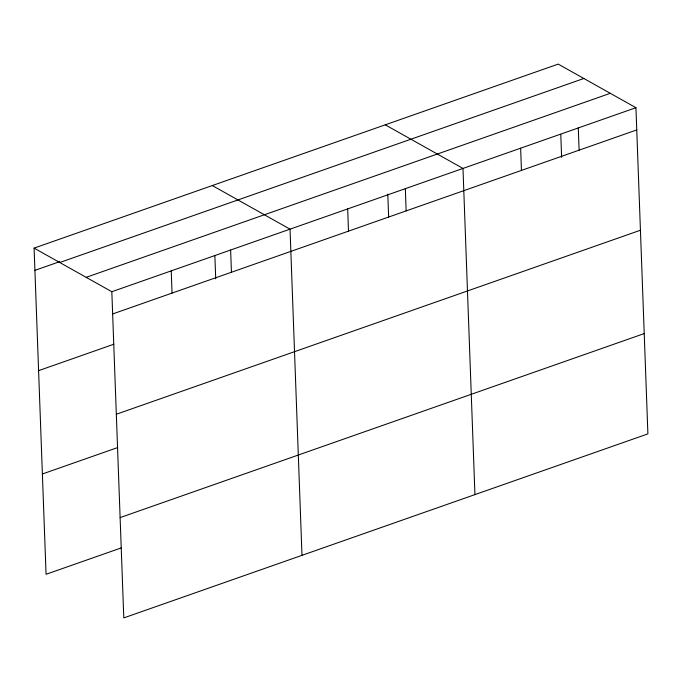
<?xml version="1.0" encoding="UTF-8"?>
<svg xmlns="http://www.w3.org/2000/svg" width="682" height="682" viewBox="0 0 682 682"><rect width="100%" height="100%" fill="white"/><g stroke="black" fill="none" stroke-linecap="round" stroke-linejoin="round"><path stroke-width="1.02" d="M34.1 248.12L558.208 64.099L635.939 107.705L647.9 433.88L123.792 617.901L111.831 291.726L34.1 248.12L46.061 574.295L121.302 547.885M34.918 270.345L59.666 261.658M59.752 262.51L583.86 78.49M86.179 277.335L610.288 93.315M111.831 291.726L635.939 107.705M112.649 313.95L636.758 129.93M38.593 370.65L113.834 344.231M116.324 414.255L640.432 230.235M42.386 473.99L117.619 447.58M120.117 517.595L644.226 333.575M385.253 124.823L462.984 168.428L474.945 494.612M212.298 185.547L290.029 229.152L301.99 555.336M578.285 127.943L579.103 150.168M560.783 134.388L561.627 157.371M520.639 148.182L521.449 170.415M405.33 188.667L406.148 210.9M387.794 194.072L388.638 217.055M347.684 208.914L348.493 231.138M230.627 250.013L231.445 272.237M214.873 255.844L215.717 278.827M171.233 270.865L172.043 293.09"/></g></svg>
